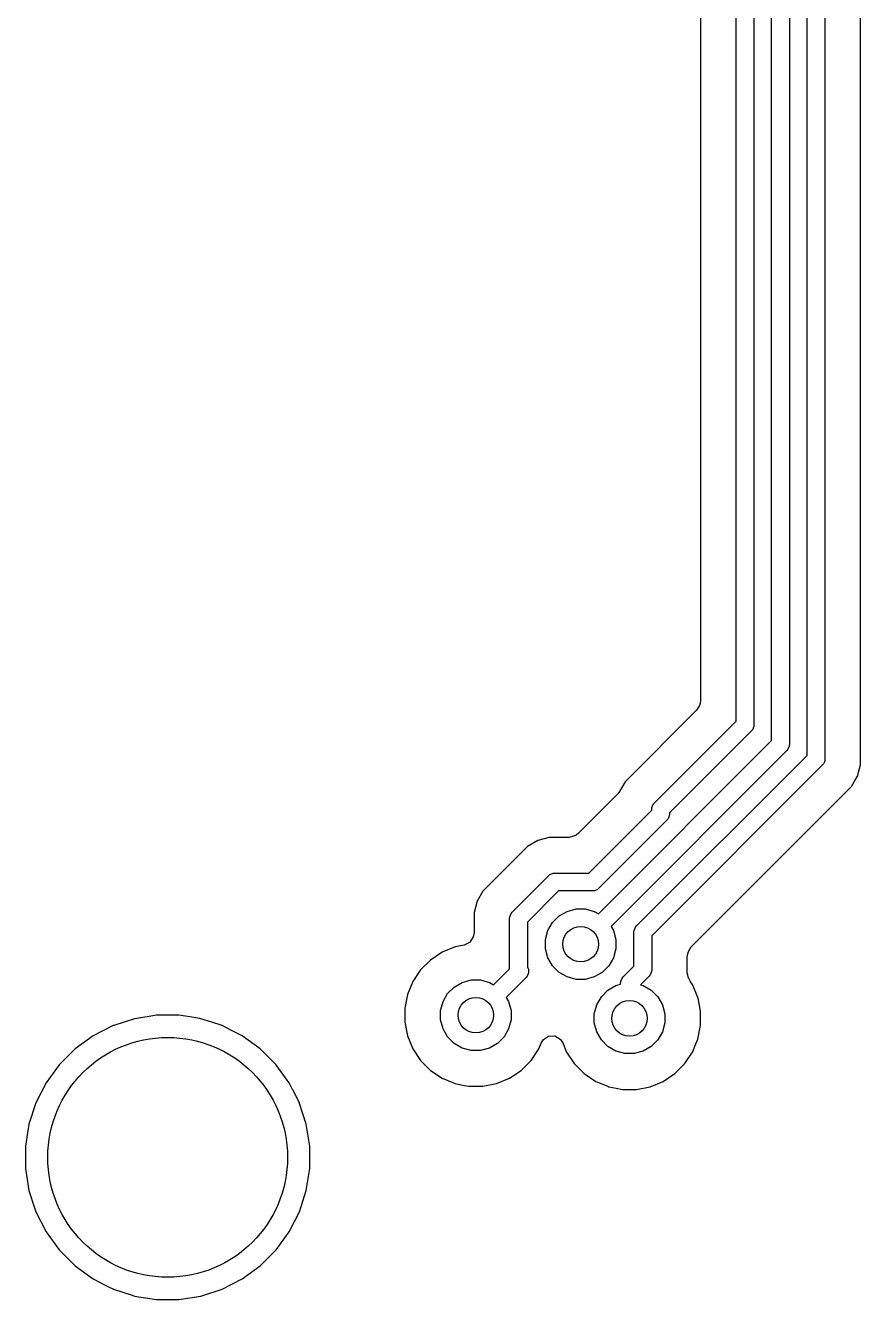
# Model space of a CAD drawing. Header units: inches. Extents: x 0.71 to 7.56, y -5.16 to -0.79.
# Drawn here: x 4.071 to 4.441, y -3.921 to -3.357 of the extents above; entities that cross this region are included whole.
import ezdxf

# ---------------------------------------------------------------- set-up
doc = ezdxf.new("R2010")
doc.units = ezdxf.units.IN
doc.header["$MEASUREMENT"] = 0
doc.layers.add('BLACK', color=250, linetype='CONTINUOUS')

msp = doc.modelspace()

# ---------------------------------------------------------------- linework, layer by layer
at = {"layer": 'BLACK', "linetype": 'CONTINUOUS'}
for p, q in [((4.40157, -3.67355), (4.40157, -3.22316)), ((4.40945, -3.22417), (4.40945, -3.67518)), ((4.3937, -3.24606), (4.3937, -3.66654)), ((4.38583, -3.6649), (4.38583, -3.24769)), ((4.41732, -3.68007), (4.41732, -3.25037)), ((4.4252, -3.252), (4.4252, -3.6817)), ((4.37006, -3.26769), (4.37006, -3.65565)), ((4.44096, -3.67911), (4.44096, -3.27194)), ((4.36957, -3.65802), (4.36834, -3.6601)), ((4.36986, -3.65702), (4.36957, -3.65802)), ((4.37006, -3.65565), (4.36986, -3.65702)), ((4.37006, -3.65565), (4.37006, -3.65565)), ((4.37006, -3.65565), (4.37006, -3.65565)), ((4.36834, -3.6601), (4.33659, -3.69184)), ((4.34958, -3.70115), (4.38583, -3.6649)), ((4.39255, -3.66932), (4.3563, -3.70557)), ((4.39304, -3.66872), (4.39255, -3.66932)), ((4.39363, -3.6673), (4.39304, -3.66872)), ((4.3937, -3.66654), (4.39363, -3.6673)), ((4.32483, -3.75029), (4.40157, -3.67355)), ((4.40937, -3.67595), (4.40879, -3.67736)), ((4.40945, -3.67518), (4.40937, -3.67595)), ((4.4083, -3.67796), (4.3304, -3.75586)), ((4.3417, -3.75569), (4.41732, -3.68007)), ((4.40879, -3.67736), (4.4083, -3.67796)), ((4.4252, -3.6817), (4.42512, -3.68247)), ((4.44096, -3.68429), (4.44096, -3.67911)), ((4.42404, -3.68448), (4.34843, -3.7601)), ((4.42453, -3.68389), (4.42404, -3.68448)), ((4.42495, -3.68288), (4.42453, -3.68389)), ((4.42512, -3.68247), (4.42495, -3.68288)), ((4.43995, -3.68808), (4.44038, -3.68646)), ((4.44038, -3.68646), (4.44096, -3.68429)), ((4.33659, -3.69184), (4.33418, -3.69602)), ((4.33659, -3.69184), (4.33659, -3.69184)), ((4.43703, -3.6938), (4.43892, -3.69052)), ((4.43892, -3.69052), (4.43962, -3.68931)), ((4.43962, -3.68931), (4.43973, -3.68892)), ((4.43973, -3.68892), (4.43995, -3.68808)), ((4.33302, -3.69753), (4.31598, -3.71457)), ((4.33344, -3.69705), (4.33302, -3.69753)), ((4.33383, -3.69655), (4.33344, -3.69705)), ((4.33418, -3.69602), (4.33383, -3.69655)), ((4.36591, -3.76491), (4.43703, -3.6938)), ((4.43703, -3.6938), (4.43703, -3.6938)), ((4.32059, -3.73226), (4.34843, -3.70442)), ((4.34843, -3.70394), (4.3485, -3.70317)), ((4.34843, -3.70442), (4.34843, -3.70394)), ((4.3485, -3.70317), (4.34909, -3.70175)), ((4.34909, -3.70175), (4.34958, -3.70115)), ((4.35515, -3.70884), (4.325, -3.73898)), ((4.35564, -3.70824), (4.35515, -3.70884)), ((4.35622, -3.70682), (4.35564, -3.70824)), ((4.3563, -3.70606), (4.35622, -3.70682)), ((4.3563, -3.70557), (4.3563, -3.70606)), ((4.31396, -3.7159), (4.31162, -3.7165)), ((4.31487, -3.7154), (4.31396, -3.7159)), ((4.31598, -3.71457), (4.31487, -3.7154)), ((4.29341, -3.72043), (4.29145, -3.72239)), ((4.29791, -3.71784), (4.29341, -3.72043)), ((4.30292, -3.7165), (4.29791, -3.71784)), ((4.31162, -3.7165), (4.30292, -3.7165)), ((4.29145, -3.72239), (4.27515, -3.73869)), ((4.29145, -3.72239), (4.29145, -3.72239)), ((4.30273, -3.73342), (4.30333, -3.73293)), ((4.30333, -3.73293), (4.30374, -3.73276)), ((4.30374, -3.73276), (4.30475, -3.73234)), ((4.30475, -3.73234), (4.30551, -3.73226)), ((4.30551, -3.73226), (4.32059, -3.73226)), ((4.28659, -3.74956), (4.30273, -3.73342)), ((4.2736, -3.74025), (4.27101, -3.74474)), ((4.27515, -3.73869), (4.2736, -3.74025)), ((4.27515, -3.73869), (4.27515, -3.73869)), ((4.30714, -3.74014), (4.29331, -3.75398)), ((4.32222, -3.74014), (4.30714, -3.74014)), ((4.32299, -3.74006), (4.32222, -3.74014)), ((4.3244, -3.73947), (4.32299, -3.74006)), ((4.325, -3.73898), (4.3244, -3.73947)), ((4.27101, -3.74474), (4.26967, -3.74975)), ((4.26967, -3.74975), (4.26967, -3.75857)), ((4.27101, -3.74474), (4.27101, -3.74474)), ((4.2861, -3.75016), (4.28659, -3.74956)), ((4.30734, -3.75127), (4.3109, -3.74921)), ((4.3109, -3.74921), (4.31487, -3.74815)), ((4.31487, -3.74815), (4.31898, -3.74815)), ((4.31898, -3.74815), (4.32296, -3.74921)), ((4.32296, -3.74921), (4.32483, -3.75029)), ((4.28543, -3.75234), (4.28551, -3.75158)), ((4.28543, -3.77472), (4.28543, -3.75234)), ((4.28551, -3.75158), (4.2861, -3.75016)), ((4.29331, -3.75398), (4.29331, -3.77376)), ((4.30238, -3.75773), (4.30444, -3.75417)), ((4.30444, -3.75417), (4.30734, -3.75127)), ((4.26929, -3.76054), (4.26781, -3.76285)), ((4.26942, -3.7601), (4.26929, -3.76054)), ((4.26947, -3.75995), (4.26942, -3.7601)), ((4.26967, -3.75857), (4.26947, -3.75995)), ((4.26967, -3.75857), (4.26967, -3.75857)), ((4.26967, -3.75857), (4.26967, -3.75857)), ((4.30132, -3.7617), (4.30238, -3.75773)), ((4.3304, -3.75586), (4.33148, -3.75773)), ((4.33148, -3.75773), (4.33254, -3.7617)), ((4.34055, -3.75847), (4.34063, -3.7577)), ((4.34055, -3.77354), (4.34055, -3.75847)), ((4.34063, -3.7577), (4.34121, -3.75628)), ((4.34121, -3.75628), (4.3417, -3.75569)), ((4.34843, -3.7601), (4.34843, -3.77518)), ((4.26127, -3.76495), (4.25553, -3.76733)), ((4.26534, -3.76414), (4.26127, -3.76495)), ((4.26127, -3.76495), (4.26127, -3.76495)), ((4.26127, -3.76495), (4.26127, -3.76495)), ((4.26127, -3.76495), (4.26127, -3.76495)), ((4.26127, -3.76495), (4.26127, -3.76495)), ((4.26759, -3.76304), (4.26534, -3.76414)), ((4.26781, -3.76285), (4.26759, -3.76304)), ((4.30132, -3.76582), (4.30132, -3.7617)), ((4.30238, -3.76979), (4.30132, -3.76582)), ((4.33254, -3.76582), (4.33148, -3.76979)), ((4.33254, -3.7617), (4.33254, -3.76582)), ((4.36468, -3.76699), (4.36591, -3.76491)), ((4.25037, -3.77078), (4.24598, -3.77517)), ((4.25553, -3.76733), (4.25037, -3.77078)), ((4.25037, -3.77078), (4.25037, -3.77078)), ((4.25037, -3.77078), (4.25037, -3.77078)), ((4.25553, -3.76733), (4.25553, -3.76733)), ((4.25553, -3.76733), (4.25553, -3.76733)), ((4.30444, -3.77335), (4.30238, -3.76979)), ((4.33148, -3.76979), (4.32942, -3.77335)), ((4.36419, -3.76936), (4.36439, -3.76798)), ((4.36419, -3.7764), (4.36419, -3.76936)), ((4.36439, -3.76798), (4.36468, -3.76699)), ((4.24598, -3.77517), (4.24253, -3.78033)), ((4.24598, -3.77517), (4.24598, -3.77517)), ((4.24598, -3.77517), (4.24598, -3.77517)), ((4.27836, -3.78179), (4.28543, -3.77472)), ((4.29323, -3.77795), (4.29274, -3.77855)), ((4.29382, -3.77653), (4.29323, -3.77795)), ((4.29323, -3.77795), (4.29323, -3.77795)), ((4.29331, -3.77376), (4.29382, -3.77499)), ((4.29382, -3.77499), (4.29382, -3.77653)), ((4.30734, -3.77625), (4.30444, -3.77335)), ((4.3109, -3.77831), (4.30734, -3.77625)), ((4.32652, -3.77625), (4.32296, -3.77831)), ((4.32942, -3.77335), (4.32652, -3.77625)), ((4.3358, -3.7783), (4.34055, -3.77354)), ((4.34727, -3.77796), (4.34345, -3.78178)), ((4.34776, -3.77736), (4.34727, -3.77796)), ((4.34835, -3.77594), (4.34776, -3.77736)), ((4.34843, -3.77518), (4.34835, -3.77594)), ((4.36446, -3.77731), (4.36419, -3.7764)), ((4.36456, -3.77825), (4.36446, -3.77731)), ((4.24253, -3.78033), (4.24016, -3.78606)), ((4.24253, -3.78033), (4.24253, -3.78033)), ((4.24253, -3.78033), (4.24253, -3.78033)), ((4.25797, -3.78567), (4.26087, -3.78276)), ((4.26087, -3.78276), (4.26443, -3.78071)), ((4.26443, -3.78071), (4.26841, -3.77964)), ((4.26841, -3.77964), (4.27252, -3.77964)), ((4.27252, -3.77964), (4.27649, -3.78071)), ((4.27649, -3.78071), (4.27836, -3.78179)), ((4.29274, -3.77855), (4.28393, -3.78736)), ((4.31487, -3.77937), (4.3109, -3.77831)), ((4.31898, -3.77937), (4.31487, -3.77937)), ((4.32296, -3.77831), (4.31898, -3.77937)), ((4.329, -3.78415), (4.33256, -3.78209)), ((4.33256, -3.78209), (4.33465, -3.78153)), ((4.33465, -3.78108), (4.33472, -3.78031)), ((4.33465, -3.78153), (4.33465, -3.78108)), ((4.33472, -3.78031), (4.33531, -3.77889)), ((4.33531, -3.77889), (4.3358, -3.7783)), ((4.34345, -3.78178), (4.34461, -3.78209)), ((4.34461, -3.78209), (4.34817, -3.78415)), ((4.36473, -3.77866), (4.36456, -3.77825)), ((4.36479, -3.77876), (4.36473, -3.77866)), ((4.36487, -3.779), (4.36479, -3.77876)), ((4.36495, -3.7792), (4.36487, -3.779)), ((4.36541, -3.78006), (4.36495, -3.7792)), ((4.36565, -3.78042), (4.36541, -3.78006)), ((4.36651, -3.78171), (4.36565, -3.78042)), ((4.36795, -3.7852), (4.36651, -3.78171)), ((4.36651, -3.78171), (4.36651, -3.78171)), ((4.24016, -3.78606), (4.23895, -3.79215)), ((4.24016, -3.78606), (4.24016, -3.78606)), ((4.25485, -3.7932), (4.25591, -3.78923)), ((4.25591, -3.78923), (4.25797, -3.78567)), ((4.28393, -3.78736), (4.28501, -3.78923)), ((4.28501, -3.78923), (4.28607, -3.7932)), ((4.32403, -3.79061), (4.32609, -3.78705)), ((4.32609, -3.78705), (4.329, -3.78415)), ((4.34817, -3.78415), (4.35108, -3.78705)), ((4.35108, -3.78705), (4.35313, -3.79061)), ((4.36889, -3.78745), (4.36795, -3.7852)), ((4.36908, -3.78842), (4.36889, -3.78745)), ((4.3696, -3.79102), (4.36908, -3.78842)), ((4.23895, -3.79215), (4.23895, -3.79215)), ((4.23895, -3.79215), (4.23895, -3.79215)), ((4.23895, -3.79215), (4.23895, -3.79836)), ((4.25485, -3.79731), (4.25485, -3.7932)), ((4.28607, -3.7932), (4.28607, -3.79731)), ((4.32297, -3.79458), (4.32403, -3.79061)), ((4.32297, -3.7987), (4.32297, -3.79458)), ((4.35313, -3.79061), (4.3542, -3.79458)), ((4.3542, -3.79458), (4.3542, -3.7987)), ((4.37008, -3.79345), (4.3696, -3.79102)), ((4.3701, -3.79353), (4.37008, -3.79345)), ((4.3701, -3.79354), (4.3701, -3.79353)), ((4.3701, -3.79974), (4.3701, -3.79354)), ((4.3701, -3.79354), (4.3701, -3.79354)), ((4.10967, -3.79987), (4.10514, -3.80218)), ((4.11006, -3.79974), (4.10967, -3.79987)), ((4.1191, -3.79681), (4.11006, -3.79974)), ((4.12563, -3.79577), (4.1191, -3.79681)), ((4.1191, -3.79681), (4.1191, -3.79681)), ((4.1289, -3.79526), (4.12563, -3.79577)), ((4.13882, -3.79526), (4.1289, -3.79526)), ((4.14364, -3.79602), (4.13882, -3.79526)), ((4.13882, -3.79526), (4.13882, -3.79526)), ((4.14815, -3.79673), (4.14364, -3.79602)), ((4.14861, -3.79681), (4.14815, -3.79673)), ((4.14815, -3.79673), (4.14815, -3.79673)), ((4.14815, -3.79673), (4.14815, -3.79673)), ((4.14815, -3.79673), (4.14815, -3.79673)), ((4.14815, -3.79673), (4.14815, -3.79673)), ((4.14815, -3.79673), (4.14815, -3.79673)), ((4.14815, -3.79673), (4.14815, -3.79673)), ((4.15339, -3.79836), (4.14861, -3.79681)), ((4.14861, -3.79681), (4.14861, -3.79681)), ((4.14861, -3.79681), (4.14861, -3.79681)), ((4.14861, -3.79681), (4.14861, -3.79681)), ((4.15805, -3.79987), (4.15339, -3.79836)), ((4.16282, -3.80231), (4.15805, -3.79987)), ((4.23895, -3.79836), (4.23895, -3.79836)), ((4.23895, -3.79836), (4.23895, -3.79836)), ((4.23895, -3.79836), (4.24016, -3.80445)), ((4.25591, -3.80128), (4.25485, -3.79731)), ((4.28607, -3.79731), (4.28501, -3.80128)), ((4.32403, -3.80267), (4.32297, -3.7987)), ((4.3542, -3.7987), (4.35313, -3.80267)), ((4.36889, -3.80583), (4.3701, -3.79974)), ((4.10083, -3.80438), (4.09281, -3.8102)), ((4.10514, -3.80218), (4.10083, -3.80438)), ((4.16688, -3.80438), (4.16282, -3.80231)), ((4.17491, -3.8102), (4.16688, -3.80438)), ((4.16688, -3.80438), (4.16688, -3.80438)), ((4.16688, -3.80438), (4.16688, -3.80438)), ((4.24016, -3.80445), (4.24016, -3.80445)), ((4.24016, -3.80445), (4.24253, -3.81018)), ((4.25797, -3.80484), (4.25591, -3.80128)), ((4.26087, -3.80775), (4.25797, -3.80484)), ((4.28296, -3.80484), (4.28005, -3.80775)), ((4.28501, -3.80128), (4.28296, -3.80484)), ((4.29946, -3.80761), (4.30017, -3.80642)), ((4.30017, -3.80642), (4.30044, -3.80607)), ((4.30044, -3.80607), (4.3027, -3.8045)), ((4.3027, -3.8045), (4.30545, -3.8044)), ((4.30545, -3.8044), (4.30782, -3.8058)), ((4.30782, -3.8058), (4.30782, -3.8058)), ((4.30782, -3.8058), (4.30802, -3.80603)), ((4.30802, -3.80603), (4.30896, -3.80748)), ((4.32609, -3.80623), (4.32403, -3.80267)), ((4.329, -3.80913), (4.32609, -3.80623)), ((4.35108, -3.80623), (4.34817, -3.80913)), ((4.35313, -3.80267), (4.35108, -3.80623)), ((4.36756, -3.80903), (4.36889, -3.80583)), ((4.09281, -3.81021), (4.0858, -3.81722)), ((4.09281, -3.8102), (4.09281, -3.81021)), ((4.17491, -3.81021), (4.17491, -3.8102)), ((4.17491, -3.8102), (4.17491, -3.8102)), ((4.17491, -3.8102), (4.17491, -3.8102)), ((4.18192, -3.81722), (4.17491, -3.81021)), ((4.24253, -3.81018), (4.24253, -3.81018)), ((4.24253, -3.81018), (4.24253, -3.81018)), ((4.24253, -3.81018), (4.24598, -3.81535)), ((4.26443, -3.80981), (4.26087, -3.80775)), ((4.26841, -3.81087), (4.26443, -3.80981)), ((4.27252, -3.81087), (4.26841, -3.81087)), ((4.27649, -3.80981), (4.27252, -3.81087)), ((4.28005, -3.80775), (4.27649, -3.80981)), ((4.29494, -3.81535), (4.29839, -3.81018)), ((4.29839, -3.81018), (4.29946, -3.80761)), ((4.30896, -3.80748), (4.31065, -3.81157)), ((4.31065, -3.81157), (4.31065, -3.81157)), ((4.31065, -3.81157), (4.3141, -3.81673)), ((4.33256, -3.81119), (4.329, -3.80913)), ((4.33653, -3.81225), (4.33256, -3.81119)), ((4.34461, -3.81119), (4.34064, -3.81225)), ((4.34817, -3.80913), (4.34461, -3.81119)), ((4.36306, -3.81673), (4.36651, -3.81157)), ((4.36651, -3.81157), (4.36657, -3.81143)), ((4.36651, -3.81157), (4.36651, -3.81157)), ((4.36651, -3.81157), (4.36651, -3.81157)), ((4.36657, -3.81143), (4.36756, -3.80903)), ((4.08579, -3.81722), (4.07997, -3.82524)), ((4.0858, -3.81722), (4.08579, -3.81722)), ((4.18231, -3.81776), (4.18192, -3.81722)), ((4.18192, -3.81722), (4.18192, -3.81722)), ((4.18192, -3.81722), (4.18192, -3.81722)), ((4.18192, -3.81722), (4.18192, -3.81722)), ((4.18192, -3.81722), (4.18192, -3.81722)), ((4.18192, -3.81722), (4.18192, -3.81722)), ((4.24598, -3.81535), (4.24598, -3.81535)), ((4.24598, -3.81535), (4.25037, -3.81974)), ((4.29055, -3.81974), (4.29494, -3.81535)), ((4.3141, -3.81673), (4.3141, -3.81673)), ((4.3141, -3.81673), (4.3141, -3.81673)), ((4.3141, -3.81673), (4.31849, -3.82112)), ((4.34064, -3.81225), (4.33653, -3.81225)), ((4.35867, -3.82112), (4.36306, -3.81673)), ((4.36306, -3.81673), (4.36306, -3.81673)), ((4.36306, -3.81673), (4.36306, -3.81673)), ((4.18687, -3.82403), (4.18231, -3.81776)), ((4.25037, -3.81974), (4.25037, -3.81974)), ((4.25037, -3.81974), (4.25037, -3.81974)), ((4.25037, -3.81974), (4.25553, -3.82318)), ((4.25553, -3.82318), (4.25553, -3.82318)), ((4.25553, -3.82318), (4.2605, -3.82524)), ((4.27965, -3.82556), (4.28539, -3.82318)), ((4.28539, -3.82318), (4.29055, -3.81974)), ((4.31849, -3.82112), (4.31849, -3.82112)), ((4.31849, -3.82112), (4.31849, -3.82112)), ((4.31849, -3.82112), (4.32365, -3.82457)), ((4.35351, -3.82457), (4.35867, -3.82112)), ((4.07997, -3.82524), (4.07546, -3.83408)), ((4.07997, -3.82524), (4.07997, -3.82524)), ((4.18775, -3.82524), (4.18687, -3.82403)), ((4.18924, -3.82816), (4.18775, -3.82524)), ((4.18929, -3.82827), (4.18924, -3.82816)), ((4.19212, -3.83383), (4.18929, -3.82827)), ((4.18929, -3.82827), (4.18929, -3.82827)), ((4.2605, -3.82524), (4.26127, -3.82556)), ((4.26127, -3.82556), (4.26127, -3.82556)), ((4.26127, -3.82556), (4.26127, -3.82556)), ((4.26127, -3.82556), (4.26457, -3.82622)), ((4.26457, -3.82622), (4.26736, -3.82677)), ((4.26736, -3.82677), (4.26736, -3.82677)), ((4.26736, -3.82677), (4.26736, -3.82677)), ((4.26736, -3.82677), (4.27357, -3.82677)), ((4.27357, -3.82677), (4.27965, -3.82556)), ((4.27357, -3.82677), (4.27357, -3.82677)), ((4.32365, -3.82457), (4.32365, -3.82457)), ((4.32365, -3.82457), (4.32897, -3.82677)), ((4.32897, -3.82677), (4.32939, -3.82695)), ((4.32939, -3.82695), (4.32939, -3.82695)), ((4.32939, -3.82695), (4.32939, -3.82695)), ((4.32939, -3.82695), (4.33269, -3.8276)), ((4.33269, -3.8276), (4.33548, -3.82816)), ((4.33548, -3.82816), (4.33548, -3.82816)), ((4.33548, -3.82816), (4.33548, -3.82816)), ((4.33548, -3.82816), (4.34169, -3.82816)), ((4.34169, -3.82816), (4.34778, -3.82695)), ((4.34169, -3.82816), (4.34169, -3.82816)), ((4.34778, -3.82695), (4.35351, -3.82457)), ((4.07546, -3.83408), (4.0724, -3.84351)), ((4.07546, -3.83408), (4.07546, -3.83408)), ((4.07546, -3.83408), (4.07546, -3.83408)), ((4.19215, -3.83387), (4.19212, -3.83383)), ((4.19217, -3.83391), (4.19215, -3.83387)), ((4.19225, -3.83408), (4.19217, -3.83391)), ((4.19236, -3.8344), (4.19225, -3.83408)), ((4.19225, -3.83408), (4.19225, -3.83408)), ((4.19225, -3.83408), (4.19225, -3.83408)), ((4.19532, -3.84351), (4.19236, -3.8344)), ((4.19236, -3.8344), (4.19236, -3.8344)), ((4.0724, -3.84351), (4.07193, -3.84649)), ((4.0724, -3.84351), (4.0724, -3.84351)), ((4.19687, -3.85331), (4.19532, -3.84351)), ((4.19532, -3.84351), (4.19532, -3.84351)), ((4.19532, -3.84351), (4.19532, -3.84351)), ((4.07193, -3.8465), (4.07085, -3.85331)), ((4.07193, -3.84649), (4.07193, -3.84649)), ((4.07193, -3.84649), (4.07193, -3.8465)), ((4.07085, -3.85331), (4.07085, -3.85349)), ((4.07085, -3.85349), (4.07085, -3.86323)), ((4.19687, -3.86323), (4.19687, -3.85331)), ((4.07085, -3.86323), (4.07131, -3.86615)), ((4.07131, -3.86615), (4.0724, -3.87302)), ((4.19532, -3.87302), (4.19687, -3.86323)), ((4.0724, -3.87302), (4.0724, -3.87302)), ((4.0724, -3.87302), (4.07489, -3.88069)), ((4.19225, -3.88246), (4.19532, -3.87302)), ((4.07489, -3.88069), (4.07546, -3.88246)), ((4.07546, -3.88246), (4.07997, -3.89129)), ((4.18775, -3.89129), (4.19225, -3.88246)), ((4.07997, -3.89129), (4.0858, -3.89932)), ((4.18192, -3.89932), (4.18775, -3.89129)), ((4.0858, -3.89932), (4.0858, -3.89932)), ((4.0858, -3.89932), (4.0858, -3.89932)), ((4.0858, -3.89932), (4.09281, -3.90633)), ((4.17491, -3.90633), (4.18192, -3.89932)), ((4.09281, -3.90633), (4.09281, -3.90633)), ((4.09281, -3.90633), (4.09281, -3.90633)), ((4.09281, -3.90633), (4.09281, -3.90633)), ((4.09281, -3.90633), (4.09981, -3.91142)), ((4.16688, -3.91216), (4.17491, -3.90633)), ((4.09981, -3.91142), (4.10083, -3.91216)), ((4.10083, -3.91216), (4.10646, -3.91503)), ((4.15805, -3.91666), (4.16688, -3.91216)), ((4.10646, -3.91503), (4.10646, -3.91503)), ((4.10646, -3.91503), (4.10768, -3.91565)), ((4.10768, -3.91565), (4.10956, -3.91661)), ((4.10956, -3.91661), (4.1097, -3.91668)), ((4.1097, -3.91668), (4.10985, -3.91672)), ((4.10985, -3.91672), (4.11814, -3.91942)), ((4.14861, -3.91973), (4.15805, -3.91666)), ((4.11814, -3.91942), (4.1191, -3.91973)), ((4.1191, -3.91973), (4.1289, -3.92128)), ((4.1289, -3.92128), (4.1289, -3.92128)), ((4.1289, -3.92128), (4.13882, -3.92128)), ((4.13882, -3.92128), (4.14861, -3.91973)), ((4.13882, -3.92128), (4.13882, -3.92128))]:
    msp.add_line(p, q, dxfattribs=at)
at = {"layer": 'BLACK'}
for centre, radius in [((4.31693, -3.76376), 0.00787), ((4.27046, -3.79526), 0.00787), ((4.33858, -3.79664), 0.00787), ((4.13386, -3.85827), 0.05315), ((4.13386, -3.85827), 0.05315)]:
    msp.add_circle(centre, radius, dxfattribs=at)
at = {"layer": 'WHITE'}
for centre in [(4.31693, -3.76376), (4.27046, -3.79526), (4.33858, -3.79664)]:
    msp.add_circle(centre, 0.00787, dxfattribs=at)

doc.saveas('drawing.dxf')
